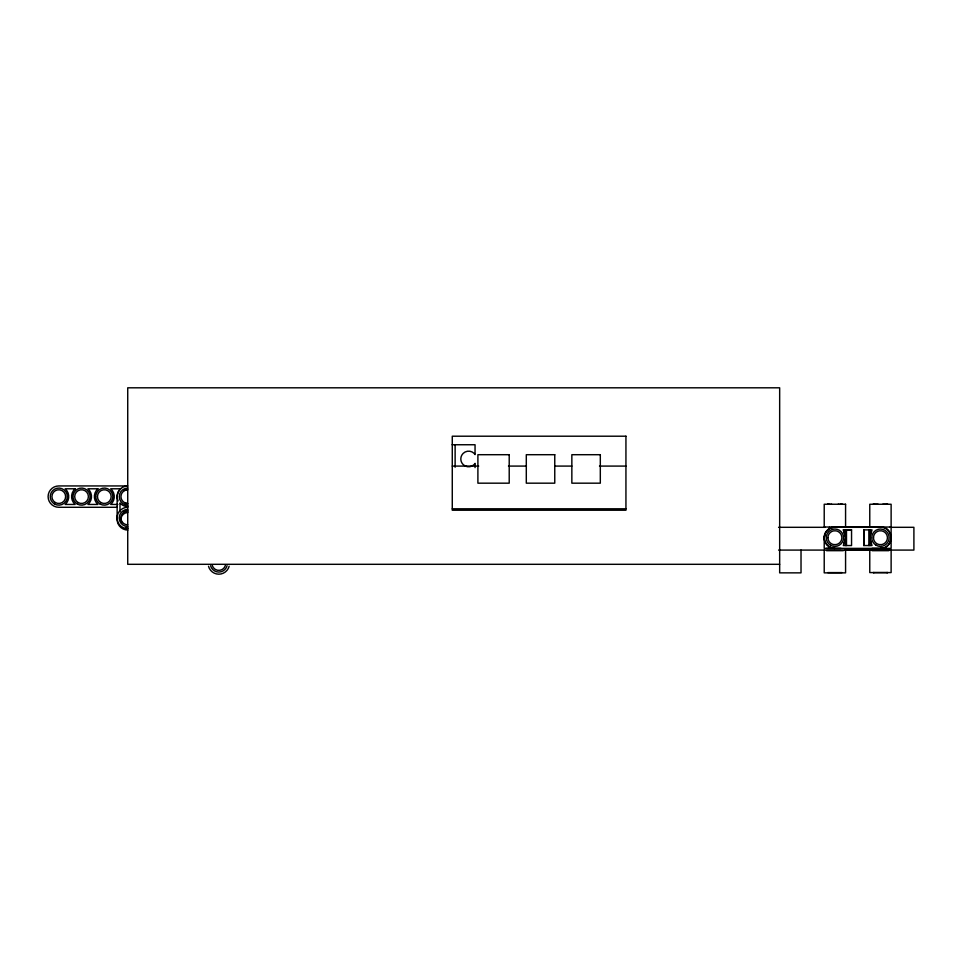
<?xml version="1.0" encoding="UTF-8"?>
<svg xmlns="http://www.w3.org/2000/svg" width="962" height="962" viewBox="0 0 962 962"><rect width="100%" height="100%" fill="white"/><g stroke="black" fill="none" stroke-linecap="round" stroke-linejoin="round"><path stroke-width="1.44" d="M846.488 545.55L846.488 529.882L851.55 529.882L851.55 545.55L843.325 545.55L845.586 537.71L843.325 529.882L851.55 529.87M863.792 545.55L863.792 529.882L872.017 529.882L869.768 537.71L872.017 545.55L863.792 545.55L863.792 529.882M868.854 545.55L868.854 529.882M891.125 527.032L869.768 527.032L869.768 504.256L891.125 504.256L891.125 548.388L824.218 548.376L824.218 537.746C824.193 543.446 829.208 548.412 834.896 548.376A10.666 10.666 0 0 1 832.13 527.392L832.13 527.02M824.59 534.92L824.218 537.65L825.649 532.371L829.557 528.463L829.557 527.02M829.557 528.463L834.896 527.02L880.446 527.032C894.155 526.539 894.155 548.893 880.446 548.388A10.666 10.666 0 0 0 883.212 527.404M826.502 548.4L841.028 548.4M872.053 548.4L886.579 548.4M826.502 550.673L843.277 550.673M872.053 550.673L888.828 550.673M827.789 572.594L842.063 572.594M452.128 444.745L475.048 444.745L475.048 454.581L474.182 453.439A7.828 7.828 0 0 0 463.107 453.439L461.868 455.062A7.828 7.828 0 0 0 461.868 462.89L463.107 464.514A7.828 7.828 0 0 0 474.182 464.514L475.048 463.383L475.048 467.592M452.272 466.089L478.715 466.089M508.477 466.089L526.43 466.089M554.761 466.089L571.849 466.089M599.494 466.089L625.937 466.089M828.522 504.256L827.729 504.256L829.689 504.256M830.891 504.256L831.625 504.256M838.167 504.256L838.9 504.256M840.091 504.256L842.063 504.256L841.269 504.256M874.073 504.256L873.28 504.256L878.126 504.256M882.755 504.256L887.613 504.256L886.82 504.256M117.845 504.449L110.726 504.449A10.39 10.39 0 0 0 110.726 488.792L120.695 488.792A10.39 10.39 0 0 0 118.073 500.913M117.208 507.287L58.778 507.287A10.678 10.678 0 0 1 48.1 496.62A10.678 10.678 0 0 1 58.778 485.942L127.705 485.942A10.678 10.678 0 0 0 117.136 496.62L117.136 519.396A10.678 10.678 0 0 0 127.814 530.062M452.272 508.802L625.937 508.802M778.583 527.308L825.131 527.308M844.66 527.308L870.189 527.308M889.706 527.308L913.9 527.308L913.9 550.084L888.203 550.084M870.141 529.882L869.985 536.099M843.325 529.882L845.37 529.882L845.37 536.099M845.189 549.795L891.125 549.807L891.125 572.582L869.768 572.582L869.768 549.807M778.583 550.084L871.692 550.084M779.665 564.309L127.73 564.309L127.73 387.806L779.665 387.806L779.665 572.859L801.021 572.859L801.021 550.084M874.073 572.594L873.34 572.594L887.613 572.594L886.82 572.594M829.545 546.945L829.557 548.376M869.985 539.321L869.985 545.55M845.574 550.084L845.574 572.859L824.218 572.859L824.218 550.084M845.37 539.321L845.37 545.55M455.122 444.745L455.122 467.219M119.985 511.568L119.985 503.018A10.39 10.39 0 0 0 127.814 506.577M871.211 543.049A10.666 10.666 0 0 1 871.211 532.383M844.143 532.371A10.678 10.678 0 0 1 844.143 543.061M127.814 505.158A8.538 8.538 0 0 1 119.276 496.62A8.538 8.538 0 0 1 127.814 488.071M127.814 503.475A6.866 6.866 0 0 1 120.947 496.62A6.866 6.866 0 0 1 127.814 489.754M127.814 527.934A8.538 8.538 0 0 1 125.601 527.645M123.545 511.988A8.538 8.538 0 0 1 127.814 510.846M121.873 522.823A6.866 6.866 0 0 1 127.814 512.53M127.104 503.475A6.866 6.866 0 0 1 125.325 503.246M123.677 490.668A6.866 6.866 0 0 1 127.104 489.754M127.73 528.643A10.678 10.678 0 0 1 117.051 517.965A10.678 10.678 0 0 1 127.73 507.287M229.136 566.281A10.678 10.678 0 0 1 208.513 566.281M127.73 524.831A6.866 6.866 0 0 1 120.863 517.965A6.866 6.866 0 0 1 127.73 511.111M225.457 565.295A6.866 6.866 0 0 1 212.193 565.295M127.73 526.503A8.538 8.538 0 0 1 119.18 517.965A8.538 8.538 0 0 1 127.73 509.427M227.08 565.728A8.538 8.538 0 0 1 210.582 565.728M827.969 537.71L827.945 538.275A6.974 6.974 0 0 0 833.645 544.576L836.158 544.576A6.974 6.974 0 0 0 841.846 538.275L841.846 537.157A6.974 6.974 0 0 0 836.158 530.856L833.645 530.856A6.974 6.974 0 0 0 827.945 537.157L827.969 537.71M873.52 537.71L873.496 538.275A6.974 6.974 0 0 0 879.196 544.576L881.709 544.576A6.974 6.974 0 0 0 887.397 538.275L887.397 537.157A6.974 6.974 0 0 0 881.709 530.856L879.196 530.856A6.974 6.974 0 0 0 873.496 537.157L873.52 537.71M625.937 436.207L452.272 436.207L452.272 510.221L625.937 510.221L625.937 436.207M509.211 454.701L477.898 454.701L477.898 483.177L509.211 483.177L509.211 454.701M554.761 454.701L526.298 454.701L526.298 483.177L554.761 483.177L554.761 454.701M600.312 454.701L571.849 454.701L571.849 483.177L600.312 483.177L600.312 454.701M75.144 488.792L65.175 488.792A10.39 10.39 0 0 1 65.175 504.449L75.144 504.449A10.39 10.39 0 0 1 75.144 488.792M97.92 488.792L87.951 488.792A10.39 10.39 0 0 1 87.951 504.449L97.92 504.449A10.39 10.39 0 0 1 97.92 488.792M845.574 504.244L824.218 504.244L824.218 527.02L845.574 527.02L845.574 504.244M876.105 545.238A8.682 8.682 0 0 0 889.128 537.71A8.682 8.682 0 0 0 876.105 530.194A8.682 8.682 0 0 0 876.105 545.238M830.555 545.238A8.682 8.682 0 0 0 843.578 537.71A8.682 8.682 0 0 0 830.555 530.194A8.682 8.682 0 0 0 830.555 545.238M54.509 504.016A8.538 8.538 0 0 0 67.316 496.62A8.538 8.538 0 0 0 54.509 489.213A8.538 8.538 0 0 0 54.509 504.016M77.285 504.016A8.538 8.538 0 0 0 90.091 496.62A8.538 8.538 0 0 0 77.285 489.213A8.538 8.538 0 0 0 77.285 504.016M100.06 504.016A8.538 8.538 0 0 0 112.867 496.62A8.538 8.538 0 0 0 100.06 489.213A8.538 8.538 0 0 0 100.06 504.016M78.126 502.561A6.866 6.866 0 0 0 88.408 496.62A6.866 6.866 0 0 0 78.126 490.668A6.866 6.866 0 0 0 78.126 502.561M55.351 502.561A6.866 6.866 0 0 0 65.632 496.62A6.866 6.866 0 0 0 55.351 490.668A6.866 6.866 0 0 0 55.351 502.561M100.902 502.561A6.866 6.866 0 0 0 111.183 496.62A6.866 6.866 0 0 0 100.902 490.668A6.866 6.866 0 0 0 100.902 502.561"/></g></svg>
